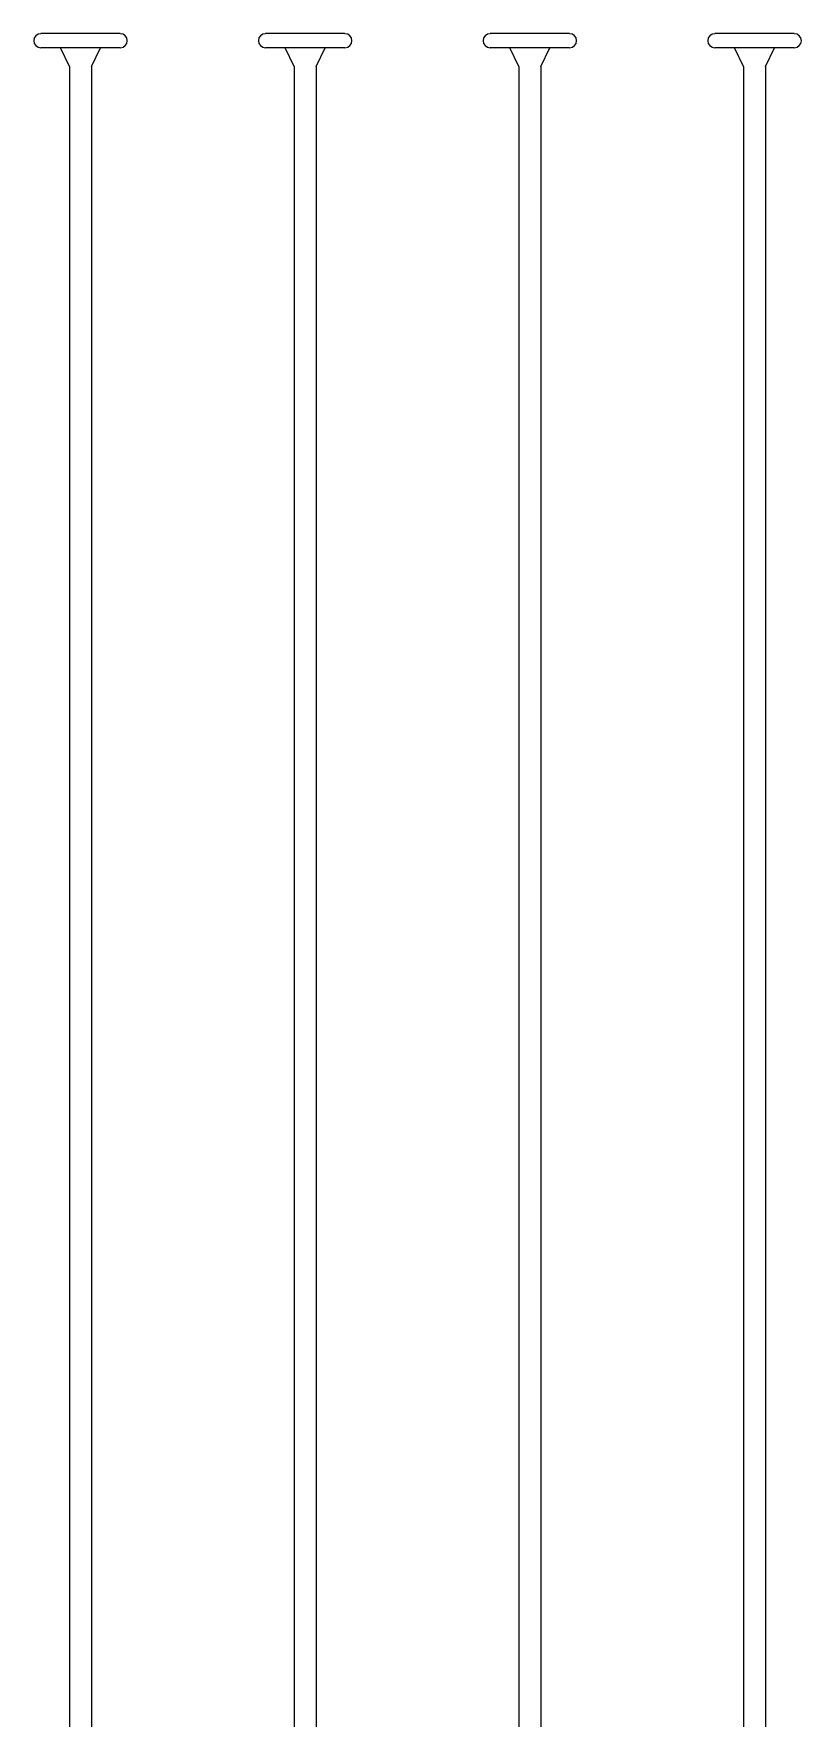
# Model space of a CAD drawing. Header units: inches. Extents: x -2661 to 42767, y -1222 to 9099.
# Drawn here: x 1285.14 to 1290.27, y 1301.29 to 1312.53 of the extents above; entities that cross this region are included whole.
import ezdxf

# ---------------------------------------------------------------- set-up
doc = ezdxf.new("R2010")
doc.units = ezdxf.units.IN
doc.header["$LTSCALE"] = 12
doc.header["$MEASUREMENT"] = 0
doc.layers.add('S-SIMPSON', color=2, linetype='CONTINUOUS')

# ---------------------------------------------------------------- blocks, each defined once
blk = doc.blocks.new('HLGM014')
at = {"layer": 'S-SIMPSON'}
for p, q in [((0.258, 0.094), (-0.273, 0.094)), ((0.258, 0), (-0.273, 0)), ((-0.082, -0.125), (-0.141, 0)), ((0.066, -0.125), (0.125, 0)), ((-0.082, -0.125), (-0.082, -11.998)), ((0.066, -0.125), (0.066, -12.033))]:
    blk.add_line(p, q, dxfattribs=at)
for centre, start, end in [((-0.273, 0.047), 90, 270), ((0.258, 0.047), 270, 90)]:
    blk.add_arc(centre, 0.0469, start, end, dxfattribs=at)
blk = doc.blocks.new('HLGM015')
at = {"layer": 'S-SIMPSON'}
for p, q in [((0.258, 0.094), (-0.273, 0.094)), ((0.258, 0), (-0.273, 0)), ((-0.082, -0.125), (-0.141, 0)), ((0.066, -0.125), (0.125, 0)), ((-0.082, -0.125), (-0.082, -12.998)), ((0.066, -0.125), (0.066, -13.033))]:
    blk.add_line(p, q, dxfattribs=at)
for centre, start, end in [((-0.273, 0.047), 90, 270), ((0.258, 0.047), 270, 90)]:
    blk.add_arc(centre, 0.0469, start, end, dxfattribs=at)
blk = doc.blocks.new('HLGM016')
at = {"layer": 'S-SIMPSON'}
for p, q in [((0.258, 0.094), (-0.273, 0.094)), ((0.258, 0), (-0.273, 0)), ((-0.082, -0.125), (-0.141, 0)), ((0.066, -0.125), (0.125, 0)), ((-0.082, -0.125), (-0.082, -13.998)), ((0.066, -0.125), (0.066, -14.033))]:
    blk.add_line(p, q, dxfattribs=at)
for centre, start, end in [((-0.273, 0.047), 90, 270), ((0.258, 0.047), 270, 90)]:
    blk.add_arc(centre, 0.0469, start, end, dxfattribs=at)
blk = doc.blocks.new('HLGM017')
at = {"layer": 'S-SIMPSON'}
for p, q in [((0.258, 0.094), (-0.273, 0.094)), ((0.258, 0), (-0.273, 0)), ((-0.082, -0.125), (-0.141, 0)), ((0.066, -0.125), (0.125, 0)), ((-0.082, -0.125), (-0.082, -14.998)), ((0.066, -0.125), (0.066, -15.033))]:
    blk.add_line(p, q, dxfattribs=at)
for centre, start, end in [((-0.273, 0.047), 90, 270), ((0.258, 0.047), 270, 90)]:
    blk.add_arc(centre, 0.0469, start, end, dxfattribs=at)

msp = doc.modelspace()

# ---------------------------------------------------------------- block references
at = {"layer": 'S-SIMPSON'}
for name, p in [('HLGM014', (1285.46478, 1312.43746)), ('HLGM015', (1286.96478, 1312.43746)), ('HLGM016', (1288.46478, 1312.43746)), ('HLGM017', (1289.96478, 1312.43746))]:
    msp.add_blockref(name, p, dxfattribs=at)

doc.saveas('drawing.dxf')
